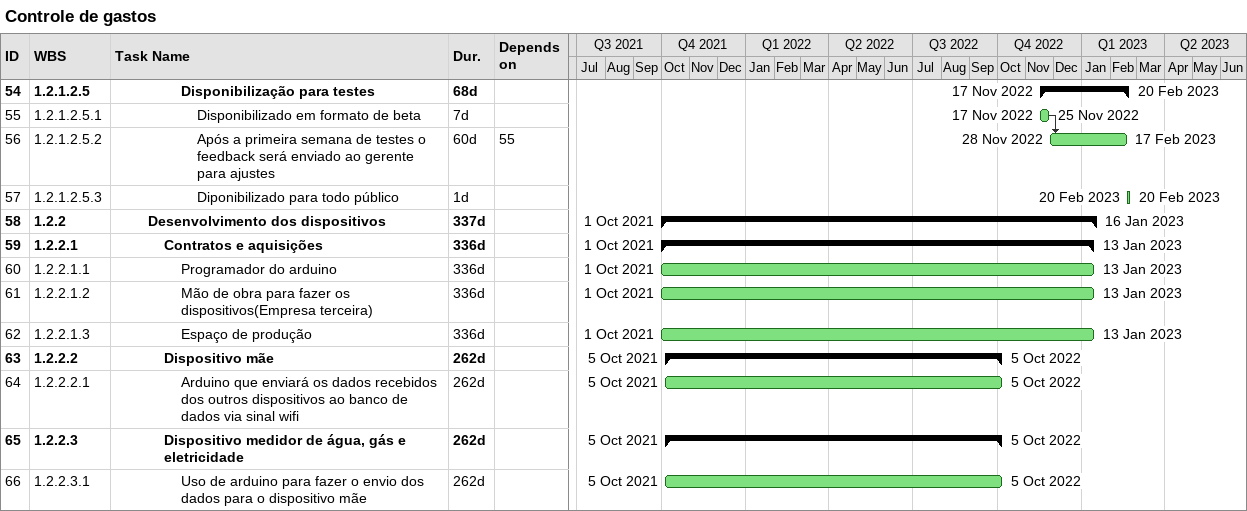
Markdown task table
Controle de gastos

| ID | WBS | Task | Duration | Start | Finish | Predecessors |
|---|---|---|---|---|---|---|
| 54 | 1.2.1.2.5 | **Disponibilização para testes** | 68d | 2022-11-17 | 2023-02-20 |  |
| 55 | 1.2.1.2.5.1 | Disponibilizado em formato de beta | 7d | 2022-11-17 | 2022-11-25 |  |
| 56 | 1.2.1.2.5.2 | Após a primeira semana de testes o feedback será enviado ao gerente para ajustes | 60d | 2022-11-28 | 2023-02-17 | 55 |
| 57 | 1.2.1.2.5.3 | Diponibilizado para todo público | 1d | 2023-02-20 | 2023-02-20 |  |
| 58 | 1.2.2 | **Desenvolvimento dos dispositivos** | 337d | 2021-10-01 | 2023-01-16 |  |
| 59 | 1.2.2.1 | **Contratos e aquisições** | 336d | 2021-10-01 | 2023-01-13 |  |
| 60 | 1.2.2.1.1 | Programador do arduino | 336d | 2021-10-01 | 2023-01-13 |  |
| 61 | 1.2.2.1.2 | Mão de obra para fazer os dispositivos(Empresa terceira) | 336d | 2021-10-01 | 2023-01-13 |  |
| 62 | 1.2.2.1.3 | Espaço de produção | 336d | 2021-10-01 | 2023-01-13 |  |
| 63 | 1.2.2.2 | **Dispositivo mãe** | 262d | 2021-10-05 | 2022-10-05 |  |
| 64 | 1.2.2.2.1 | Arduino que enviará os dados recebidos dos outros dispositivos ao banco de dados via sinal wifi | 262d | 2021-10-05 | 2022-10-05 |  |
| 65 | 1.2.2.3 | **Dispositivo medidor de água, gás e eletricidade** | 262d | 2021-10-05 | 2022-10-05 |  |
| 66 | 1.2.2.3.1 | Uso de arduino para fazer o envio dos dados para o dispositivo mãe | 262d | 2021-10-05 | 2022-10-05 |  |
